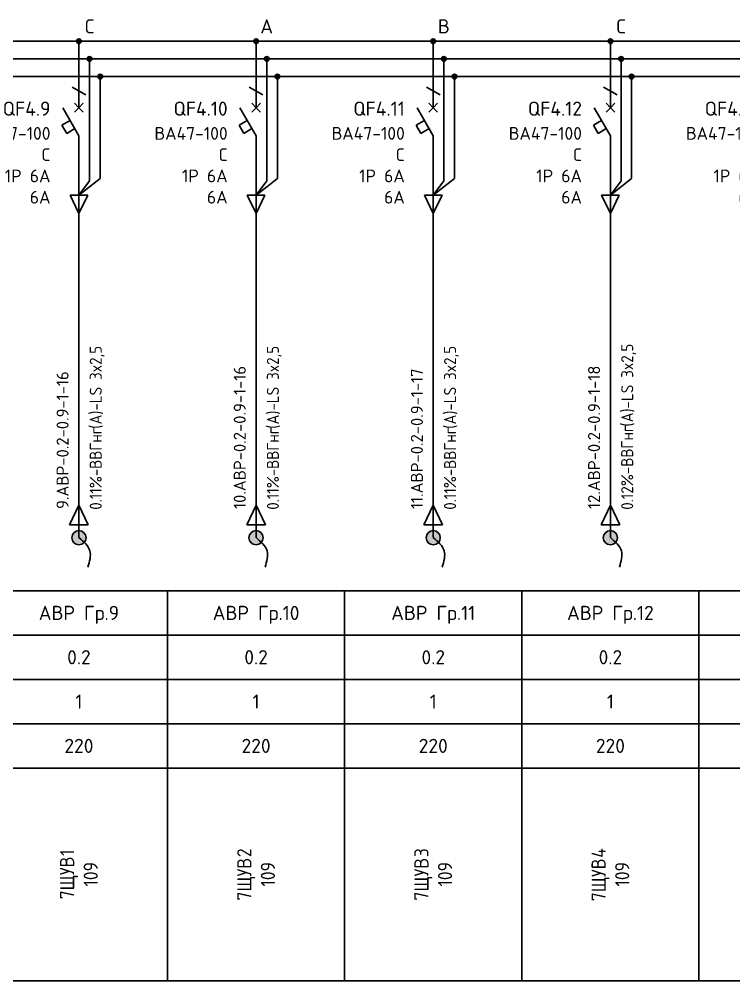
# Model space of a CAD drawing. Header units: millimetres. Extents: x -4379 to 694, y -18291 to 2656.
# Drawn here: x -1930.1 to -1829.2, y -2923.2 to -2787.7 of the extents above; entities that cross this region are included whole.
import ezdxf
from ezdxf.enums import TextEntityAlignment as Align

# ---------------------------------------------------------------- set-up
doc = ezdxf.new("R2010")
doc.units = ezdxf.units.MM
for name, color, linetype in [('Автомат защитный', 7, 'Continuous'), ('Принципиальная схема КТП -для ОДНОЛИНЕЙКИ', 7, 'Continuous'), ('ПРОВОДНИКИ', 7, 'Continuous'), ('Секция ППУ', 7, 'Continuous')]:
    doc.layers.add(name, color=color, linetype=linetype)
doc.layers.add('ЭС АВ', color=7, linetype='Continuous', lineweight=18)
doc.layers.add('ЭС рамка', color=7, linetype='Continuous', lineweight=18)
doc.styles.add('SLD_Style', font='isocpeur.ttf', dxfattribs={"width": 0.9})

# ---------------------------------------------------------------- blocks, each defined once
blk = doc.blocks.new('*U57')
h = blk.add_hatch(color=256)
h.dxf.hatch_style = 1
edge = h.paths.add_edge_path()
edge.add_ellipse((12.5, 132.5), major_axis=(0, 0.333), ratio=1, start_angle=0, end_angle=360)
h = blk.add_hatch(color=256)
h.dxf.hatch_style = 1
edge = h.paths.add_edge_path()
edge.add_ellipse((14, 130), major_axis=(0, 0.333), ratio=1, start_angle=0, end_angle=360)
h = blk.add_hatch(color=256)
h.dxf.hatch_style = 1
edge = h.paths.add_edge_path()
edge.add_ellipse((15.5, 127.5), major_axis=(0, 0.333), ratio=1, start_angle=0, end_angle=360)
at = {"lineweight": 30}
for p, q in [((14, 129.67), (14, 123.11)), ((15.5, 127.17), (15.5, 113.13)), ((14, 123.11), (14, 112.8)), ((0, 55), (25, 55)), ((0, 55), (0, 0)), ((25, 55), (25, 0)), ((0, 48.75), (25, 48.75)), ((0, 42.5), (25, 42.5)), ((0, 36.25), (25, 36.25))]:
    blk.add_line(p, q, dxfattribs=at)
at = {"layer": 'Автомат защитный', "lineweight": 30}
for p, q in [((12.5, 123.11), (12.5, 132.17)), ((11.54, 126.04), (13.46, 124.93)), ((12.5, 119.17), (10.22, 123.11)), ((10.1, 120.66), (11.26, 121.32)), ((10.77, 119.5), (10.1, 120.66)), ((11.92, 120.17), (10.77, 119.5)), ((12.5, 108.54), (12.5, 119.17))]:
    blk.add_line(p, q, dxfattribs=at)
blk.add_ellipse((12.5, 132.5), major_axis=(0, 0.333), ratio=1, start_param=-1.570796, end_param=4.712389, dxfattribs=at)
at = {"layer": 'Принципиальная схема КТП -для ОДНОЛИНЕЙКИ', "lineweight": 30}
for p, q in [((12.5, 108.54), (12.5, 99.73)), ((11.19, 64.32), (12.5, 67.06)), ((12.5, 67.06), (13.81, 64.32)), ((13.81, 64.32), (11.19, 64.32)), ((12.5, 64.32), (12.5, 62.5))]:
    blk.add_line(p, q, dxfattribs=at)
at = {"layer": 'ПРОВОДНИКИ', "lineweight": 30}
for p, q in [((12.5, 110.81), (15.5, 113.13)), ((12.5, 110.81), (14, 112.8)), ((13.75, 110.81), (11.25, 110.81)), ((11.25, 110.81), (12.5, 108.2)), ((12.5, 108.2), (13.75, 110.81)), ((11.19, 64.31), (12.5, 67.06)), ((12.5, 67.06), (13.81, 64.31)), ((13.81, 64.31), (11.19, 64.31))]:
    blk.add_line(p, q, dxfattribs=at)
at = {"layer": 'ПРОВОДНИКИ', "lineweight": 30, "ltscale": 100}
blk.add_line((12.5, 99.73), (12.5, 64.32), dxfattribs=at)
at = {"layer": 'ПРОВОДНИКИ', "color": 7, "linetype": 'Continuous', "lineweight": 30}
for centre in [(14, 130), (15.5, 127.5), (15.5, 127.5)]:
    blk.add_ellipse(centre, major_axis=(0, 0.333), ratio=1, start_param=-1.570796, end_param=4.712389, dxfattribs=at)
at = {"layer": 'ЭС АВ', "color": 7, "lineweight": 30}
for q in [(11.88, 123.74), (13.12, 123.74), (11.88, 122.49), (13.12, 122.49)]:
    blk.add_line((12.5, 123.11), q, dxfattribs=at)
at = {"layer": 'ЭС рамка', "color": 7, "linetype": 'Continuous', "lineweight": 30}
for p, q in [((0, 132.5), (12.17, 132.5)), ((12.83, 132.5), (25, 132.5))]:
    blk.add_line(p, q, dxfattribs=at)
at = {"layer": 'ЭС рамка', "color": 5, "linetype": 'Continuous', "lineweight": 30}
for p, q in [((0, 130), (13.67, 130)), ((14.33, 130), (25, 130))]:
    blk.add_line(p, q, dxfattribs=at)
at = {"layer": 'ЭС рамка', "color": 94, "linetype": 'Continuous', "lineweight": 30}
for p, q in [((0, 127.5), (15.17, 127.5)), ((15.83, 127.5), (25, 127.5))]:
    blk.add_line(p, q, dxfattribs=at)
at = {"layer": 'ЭС рамка', "lineweight": 30}
for p, q in [((25, 30), (0, 30)), ((25, 0), (0, 0))]:
    blk.add_line(p, q, dxfattribs=at)
at = {"style": 'SLD_Style'}
for tag, p in [('LABEL', (12.5, 51.88)), ('INSTALLEDPOWER', (12.5, 45.63)), ('CURRENT', (12.5, 39.37)), ('VOLTAGE', (12.5, 33.13))]:
    blk.add_attdef(tag, text='', height=2, dxfattribs=at).set_placement(p, align=Align.MIDDLE_CENTER)
blk.add_attdef('TEXT', text='', height=2, rotation=90, dxfattribs=at).set_placement((12.5, 15), align=Align.MIDDLE_CENTER)
at = {"layer": 'Автомат защитный', "style": 'SLD_Style'}
blk.add_attdef('PHASE', text='', height=2, dxfattribs=at).set_placement((14, 134.59), align=Align.MIDDLE_CENTER)
for tag, height, p in [('NUMBER', 2, (8.49, 122.99)), ('SWITCHTYPE', 1.8, (8.49, 119.5)), ('SWITCHRELEASE', 1.8, (8.49, 116.5)), ('SWITCHNOMINALCURRENT', 1.8, (8.49, 113.5)), ('SWITCHRELEASECURRENT', 1.8, (8.49, 110.5)), ('RCDTYPE', 1.8, (8.49, 107.5)), ('RCDSETPOINT', 1.8, (8.49, 104.5))]:
    blk.add_attdef(tag, text='', height=height, dxfattribs=at).set_placement(p, align=Align.MIDDLE_RIGHT)
blk.add_attdef('LINE_A', text='', height=1.7, rotation=90, dxfattribs=at).set_placement((10.19, 65.45), align=Align.MIDDLE_LEFT)
blk.add_attdef('LINE_B', text='', height=1.7, rotation=90, dxfattribs=at).set_placement((13.85, 65.45), align=Align.TOP_LEFT)
blk = doc.blocks.new('*U21')
at = {"linetype": 'ByBlock', "lineweight": 30}
h = blk.add_hatch(color=256, dxfattribs=at)
h.paths.add_polyline_path([(-0.4, 0.9, -0.414214), (0.92, 0.37), (0, -0.02)])
h.paths.add_polyline_path([(0.92, 0.37, -0.101228), (1, -0.02, -0.30039), (0.39, -0.94), (0, -0.02)])
h.paths.add_polyline_path([(-0.4, 0.9), (0.39, -0.94, -0.538), (-1, -0.02, -0.30039)])
blk.add_circle((0, -0.02), 1, dxfattribs=at)
blk.add_spline([(0, 0), (1.55, -1.88), (1.27, -4.16)], degree=3, dxfattribs=at)

msp = doc.modelspace()

# ---------------------------------------------------------------- block references
at = {"layer": 'Секция ППУ', "lineweight": 0}
ref = msp.add_blockref('*U57', (-1934.139, -2923.249, -0.006), dxfattribs=at)
ref.add_attrib('LABEL', 'АВР Гр.9', dxfattribs={"layer": '0', "height": 2, "style": 'SLD_Style'}).set_placement((-1921.639, -2871.374, -0.006), align=Align.MIDDLE_CENTER)
ref.add_attrib('INSTALLEDPOWER', '0.2', dxfattribs={"layer": '0', "height": 2, "style": 'SLD_Style'}).set_placement((-1921.639, -2877.624, -0.006), align=Align.MIDDLE_CENTER)
ref.add_attrib('CURRENT', '1', dxfattribs={"layer": '0', "height": 2, "style": 'SLD_Style'}).set_placement((-1921.639, -2883.874, -0.006), align=Align.MIDDLE_CENTER)
ref.add_attrib('VOLTAGE', '220', dxfattribs={"layer": '0', "height": 2, "style": 'SLD_Style'}).set_placement((-1921.639, -2890.124, -0.006), align=Align.MIDDLE_CENTER)
ref.add_attrib('LINE_A', ' 9.АВР-0.2-0.9-1-16', dxfattribs={"layer": 'Автомат защитный', "height": 1.7, "rotation": 90, "style": 'SLD_Style'}).set_placement((-1923.945, -2857.798, -0.006), align=Align.MIDDLE_LEFT)
ref.add_attrib('LINE_B_001', ' 0.11%%%-', (-1918.419, -2857.798, -0.006), dxfattribs={"layer": 'Автомат защитный', "height": 1.7, "rotation": 90, "style": 'SLD_Style', "width": 0.9})
ref.add_attrib('PHASE', 'C', dxfattribs={"layer": 'Автомат защитный', "height": 2, "style": 'SLD_Style'}).set_placement((-1920.139, -2788.658, -0.006), align=Align.MIDDLE_CENTER)
ref.add_attrib('NUMBER', 'QF4.9', dxfattribs={"layer": 'Автомат защитный', "height": 2, "style": 'SLD_Style'}).set_placement((-1925.65, -2800.262, -0.006), align=Align.MIDDLE_RIGHT)
ref.add_attrib('SWITCHTYPE', 'ВА47-100', dxfattribs={"layer": 'Автомат защитный', "height": 1.8, "style": 'SLD_Style'}).set_placement((-1925.65, -2803.749, -0.006), align=Align.MIDDLE_RIGHT)
ref.add_attrib('SWITCHRELEASE', 'C', dxfattribs={"layer": 'Автомат защитный', "height": 1.8, "style": 'SLD_Style'}).set_placement((-1925.65, -2806.749, -0.006), align=Align.MIDDLE_RIGHT)
ref.add_attrib('SWITCHNOMINALCURRENT', '1Р 6А', dxfattribs={"layer": 'Автомат защитный', "height": 1.8, "style": 'SLD_Style'}).set_placement((-1925.65, -2809.749, -0.006), align=Align.MIDDLE_RIGHT)
ref.add_attrib('SWITCHRELEASECURRENT', '6А', dxfattribs={"layer": 'Автомат защитный', "height": 1.8, "style": 'SLD_Style'}).set_placement((-1925.65, -2812.749, -0.006), align=Align.MIDDLE_RIGHT)
ref.add_attrib('TEXT_001', '7', (-1922.306, -2911.759, -0.006), dxfattribs={"layer": '0', "height": 2, "rotation": 90, "style": 'SLD_Style', "width": 0.9})
ref.add_attrib('LINE_B_002', 'ВВГнг', (-1918.419, -2851.066, -0.006), dxfattribs={"layer": 'Автомат защитный', "height": 1.7, "rotation": 90, "style": 'SLD_Style', "width": 0.9})
ref.add_attrib('LINE_B_003', '(', (-1918.419, -2845.405, -0.006), dxfattribs={"layer": 'Автомат защитный', "height": 1.7, "rotation": 90, "style": 'SLD_Style', "width": 0.9})
ref.add_attrib('LINE_B_004', 'А', (-1918.419, -2844.793, -0.006), dxfattribs={"layer": 'Автомат защитный', "height": 1.7, "rotation": 90, "style": 'SLD_Style', "width": 0.9})
ref.add_attrib('LINE_B_005', ')-LS 3x2,5', (-1918.419, -2843.416, -0.006), dxfattribs={"layer": 'Автомат защитный', "height": 1.7, "rotation": 90, "style": 'SLD_Style', "width": 0.9})
ref.add_attrib('TEXT_002', 'ЩУВ', (-1922.306, -2910.499, -0.006), dxfattribs={"layer": '0', "height": 2, "rotation": 90, "style": 'SLD_Style', "width": 0.9})
ref.add_attrib('TEXT_003', '1', (-1922.306, -2905.639, -0.006), dxfattribs={"layer": '0', "height": 2, "rotation": 90, "style": 'SLD_Style', "width": 0.9})
ref.add_attrib('TEXT_004', '109', (-1918.972, -2909.959, -0.006), dxfattribs={"layer": '0', "height": 2, "rotation": 90, "style": 'SLD_Style', "width": 0.9})
ref = msp.add_blockref('*U57', (-1909.139, -2923.249, -0.006), dxfattribs=at)
ref.add_attrib('LABEL', 'АВР Гр.10', dxfattribs={"layer": '0', "height": 2, "style": 'SLD_Style'}).set_placement((-1896.639, -2871.374, -0.006), align=Align.MIDDLE_CENTER)
ref.add_attrib('INSTALLEDPOWER', '0.2', dxfattribs={"layer": '0', "height": 2, "style": 'SLD_Style'}).set_placement((-1896.639, -2877.624, -0.006), align=Align.MIDDLE_CENTER)
ref.add_attrib('CURRENT', '1', dxfattribs={"layer": '0', "height": 2, "style": 'SLD_Style'}).set_placement((-1896.639, -2883.874, -0.006), align=Align.MIDDLE_CENTER)
ref.add_attrib('VOLTAGE', '220', dxfattribs={"layer": '0', "height": 2, "style": 'SLD_Style'}).set_placement((-1896.639, -2890.124, -0.006), align=Align.MIDDLE_CENTER)
ref.add_attrib('LINE_A', ' 10.АВР-0.2-0.9-1-16', dxfattribs={"layer": 'Автомат защитный', "height": 1.7, "rotation": 90, "style": 'SLD_Style'}).set_placement((-1898.945, -2857.798, -0.006), align=Align.MIDDLE_LEFT)
ref.add_attrib('LINE_B_001', ' 0.11%%%-', (-1893.419, -2857.798, -0.006), dxfattribs={"layer": 'Автомат защитный', "height": 1.7, "rotation": 90, "style": 'SLD_Style', "width": 0.9})
ref.add_attrib('PHASE', 'A', dxfattribs={"layer": 'Автомат защитный', "height": 2, "style": 'SLD_Style'}).set_placement((-1895.139, -2788.658, -0.006), align=Align.MIDDLE_CENTER)
ref.add_attrib('NUMBER', 'QF4.10', dxfattribs={"layer": 'Автомат защитный', "height": 2, "style": 'SLD_Style'}).set_placement((-1900.65, -2800.262, -0.006), align=Align.MIDDLE_RIGHT)
ref.add_attrib('SWITCHTYPE', 'ВА47-100', dxfattribs={"layer": 'Автомат защитный', "height": 1.8, "style": 'SLD_Style'}).set_placement((-1900.65, -2803.749, -0.006), align=Align.MIDDLE_RIGHT)
ref.add_attrib('SWITCHRELEASE', 'C', dxfattribs={"layer": 'Автомат защитный', "height": 1.8, "style": 'SLD_Style'}).set_placement((-1900.65, -2806.749, -0.006), align=Align.MIDDLE_RIGHT)
ref.add_attrib('SWITCHNOMINALCURRENT', '1Р 6А', dxfattribs={"layer": 'Автомат защитный', "height": 1.8, "style": 'SLD_Style'}).set_placement((-1900.65, -2809.749, -0.006), align=Align.MIDDLE_RIGHT)
ref.add_attrib('SWITCHRELEASECURRENT', '6А', dxfattribs={"layer": 'Автомат защитный', "height": 1.8, "style": 'SLD_Style'}).set_placement((-1900.65, -2812.749, -0.006), align=Align.MIDDLE_RIGHT)
ref.add_attrib('TEXT_001', '7', (-1897.306, -2911.939, -0.006), dxfattribs={"layer": '0', "height": 2, "rotation": 90, "style": 'SLD_Style', "width": 0.9})
ref.add_attrib('LINE_B_002', 'ВВГнг', (-1893.419, -2851.066, -0.006), dxfattribs={"layer": 'Автомат защитный', "height": 1.7, "rotation": 90, "style": 'SLD_Style', "width": 0.9})
ref.add_attrib('LINE_B_003', '(', (-1893.419, -2845.405, -0.006), dxfattribs={"layer": 'Автомат защитный', "height": 1.7, "rotation": 90, "style": 'SLD_Style', "width": 0.9})
ref.add_attrib('LINE_B_004', 'А', (-1893.419, -2844.793, -0.006), dxfattribs={"layer": 'Автомат защитный', "height": 1.7, "rotation": 90, "style": 'SLD_Style', "width": 0.9})
ref.add_attrib('LINE_B_005', ')-LS 3x2,5', (-1893.419, -2843.416, -0.006), dxfattribs={"layer": 'Автомат защитный', "height": 1.7, "rotation": 90, "style": 'SLD_Style', "width": 0.9})
ref.add_attrib('TEXT_002', 'ЩУВ', (-1897.306, -2910.679, -0.006), dxfattribs={"layer": '0', "height": 2, "rotation": 90, "style": 'SLD_Style', "width": 0.9})
ref.add_attrib('TEXT_003', '2', (-1897.306, -2905.819, -0.006), dxfattribs={"layer": '0', "height": 2, "rotation": 90, "style": 'SLD_Style', "width": 0.9})
ref.add_attrib('TEXT_004', '109', (-1893.972, -2909.959, -0.006), dxfattribs={"layer": '0', "height": 2, "rotation": 90, "style": 'SLD_Style', "width": 0.9})
ref = msp.add_blockref('*U57', (-1884.139, -2923.249, -0.006), dxfattribs=at)
ref.add_attrib('LABEL', 'АВР Гр.11', dxfattribs={"layer": '0', "height": 2, "style": 'SLD_Style'}).set_placement((-1871.639, -2871.374, -0.006), align=Align.MIDDLE_CENTER)
ref.add_attrib('INSTALLEDPOWER', '0.2', dxfattribs={"layer": '0', "height": 2, "style": 'SLD_Style'}).set_placement((-1871.639, -2877.624, -0.006), align=Align.MIDDLE_CENTER)
ref.add_attrib('CURRENT', '1', dxfattribs={"layer": '0', "height": 2, "style": 'SLD_Style'}).set_placement((-1871.639, -2883.874, -0.006), align=Align.MIDDLE_CENTER)
ref.add_attrib('VOLTAGE', '220', dxfattribs={"layer": '0', "height": 2, "style": 'SLD_Style'}).set_placement((-1871.639, -2890.124, -0.006), align=Align.MIDDLE_CENTER)
ref.add_attrib('LINE_A', ' 11.АВР-0.2-0.9-1-17', dxfattribs={"layer": 'Автомат защитный', "height": 1.7, "rotation": 90, "style": 'SLD_Style'}).set_placement((-1873.945, -2857.798, -0.006), align=Align.MIDDLE_LEFT)
ref.add_attrib('LINE_B_001', ' 0.11%%%-', (-1868.419, -2857.798, -0.006), dxfattribs={"layer": 'Автомат защитный', "height": 1.7, "rotation": 90, "style": 'SLD_Style', "width": 0.9})
ref.add_attrib('PHASE', 'B', dxfattribs={"layer": 'Автомат защитный', "height": 2, "style": 'SLD_Style'}).set_placement((-1870.139, -2788.658, -0.006), align=Align.MIDDLE_CENTER)
ref.add_attrib('NUMBER', 'QF4.11', dxfattribs={"layer": 'Автомат защитный', "height": 2, "style": 'SLD_Style'}).set_placement((-1875.65, -2800.262, -0.006), align=Align.MIDDLE_RIGHT)
ref.add_attrib('SWITCHTYPE', 'ВА47-100', dxfattribs={"layer": 'Автомат защитный', "height": 1.8, "style": 'SLD_Style'}).set_placement((-1875.65, -2803.749, -0.006), align=Align.MIDDLE_RIGHT)
ref.add_attrib('SWITCHRELEASE', 'C', dxfattribs={"layer": 'Автомат защитный', "height": 1.8, "style": 'SLD_Style'}).set_placement((-1875.65, -2806.749, -0.006), align=Align.MIDDLE_RIGHT)
ref.add_attrib('SWITCHNOMINALCURRENT', '1Р 6А', dxfattribs={"layer": 'Автомат защитный', "height": 1.8, "style": 'SLD_Style'}).set_placement((-1875.65, -2809.749, -0.006), align=Align.MIDDLE_RIGHT)
ref.add_attrib('SWITCHRELEASECURRENT', '6А', dxfattribs={"layer": 'Автомат защитный', "height": 1.8, "style": 'SLD_Style'}).set_placement((-1875.65, -2812.749, -0.006), align=Align.MIDDLE_RIGHT)
ref.add_attrib('TEXT_001', '7', (-1872.306, -2911.939, -0.006), dxfattribs={"layer": '0', "height": 2, "rotation": 90, "style": 'SLD_Style', "width": 0.9})
ref.add_attrib('LINE_B_002', 'ВВГнг', (-1868.419, -2851.066, -0.006), dxfattribs={"layer": 'Автомат защитный', "height": 1.7, "rotation": 90, "style": 'SLD_Style', "width": 0.9})
ref.add_attrib('LINE_B_003', '(', (-1868.419, -2845.405, -0.006), dxfattribs={"layer": 'Автомат защитный', "height": 1.7, "rotation": 90, "style": 'SLD_Style', "width": 0.9})
ref.add_attrib('LINE_B_004', 'А', (-1868.419, -2844.793, -0.006), dxfattribs={"layer": 'Автомат защитный', "height": 1.7, "rotation": 90, "style": 'SLD_Style', "width": 0.9})
ref.add_attrib('LINE_B_005', ')-LS 3x2,5', (-1868.419, -2843.416, -0.006), dxfattribs={"layer": 'Автомат защитный', "height": 1.7, "rotation": 90, "style": 'SLD_Style', "width": 0.9})
ref.add_attrib('TEXT_002', 'ЩУВ', (-1872.306, -2910.679, -0.006), dxfattribs={"layer": '0', "height": 2, "rotation": 90, "style": 'SLD_Style', "width": 0.9})
ref.add_attrib('TEXT_003', '3', (-1872.306, -2905.819, -0.006), dxfattribs={"layer": '0', "height": 2, "rotation": 90, "style": 'SLD_Style', "width": 0.9})
ref.add_attrib('TEXT_004', '109', (-1868.972, -2909.959, -0.006), dxfattribs={"layer": '0', "height": 2, "rotation": 90, "style": 'SLD_Style', "width": 0.9})
ref = msp.add_blockref('*U57', (-1859.139, -2923.249, -0.006), dxfattribs=at)
ref.add_attrib('LABEL', 'АВР Гр.12', dxfattribs={"layer": '0', "height": 2, "style": 'SLD_Style'}).set_placement((-1846.639, -2871.374, -0.006), align=Align.MIDDLE_CENTER)
ref.add_attrib('INSTALLEDPOWER', '0.2', dxfattribs={"layer": '0', "height": 2, "style": 'SLD_Style'}).set_placement((-1846.639, -2877.624, -0.006), align=Align.MIDDLE_CENTER)
ref.add_attrib('CURRENT', '1', dxfattribs={"layer": '0', "height": 2, "style": 'SLD_Style'}).set_placement((-1846.639, -2883.874, -0.006), align=Align.MIDDLE_CENTER)
ref.add_attrib('VOLTAGE', '220', dxfattribs={"layer": '0', "height": 2, "style": 'SLD_Style'}).set_placement((-1846.639, -2890.124, -0.006), align=Align.MIDDLE_CENTER)
ref.add_attrib('LINE_A', ' 12.АВР-0.2-0.9-1-18', dxfattribs={"layer": 'Автомат защитный', "height": 1.7, "rotation": 90, "style": 'SLD_Style'}).set_placement((-1848.945, -2857.798, -0.006), align=Align.MIDDLE_LEFT)
ref.add_attrib('LINE_B_001', ' 0.12%%%-', (-1843.419, -2857.798, -0.006), dxfattribs={"layer": 'Автомат защитный', "height": 1.7, "rotation": 90, "style": 'SLD_Style', "width": 0.9})
ref.add_attrib('PHASE', 'C', dxfattribs={"layer": 'Автомат защитный', "height": 2, "style": 'SLD_Style'}).set_placement((-1845.139, -2788.658, -0.006), align=Align.MIDDLE_CENTER)
ref.add_attrib('NUMBER', 'QF4.12', dxfattribs={"layer": 'Автомат защитный', "height": 2, "style": 'SLD_Style'}).set_placement((-1850.65, -2800.262, -0.006), align=Align.MIDDLE_RIGHT)
ref.add_attrib('SWITCHTYPE', 'ВА47-100', dxfattribs={"layer": 'Автомат защитный', "height": 1.8, "style": 'SLD_Style'}).set_placement((-1850.65, -2803.749, -0.006), align=Align.MIDDLE_RIGHT)
ref.add_attrib('SWITCHRELEASE', 'C', dxfattribs={"layer": 'Автомат защитный', "height": 1.8, "style": 'SLD_Style'}).set_placement((-1850.65, -2806.749, -0.006), align=Align.MIDDLE_RIGHT)
ref.add_attrib('SWITCHNOMINALCURRENT', '1Р 6А', dxfattribs={"layer": 'Автомат защитный', "height": 1.8, "style": 'SLD_Style'}).set_placement((-1850.65, -2809.749, -0.006), align=Align.MIDDLE_RIGHT)
ref.add_attrib('SWITCHRELEASECURRENT', '6А', dxfattribs={"layer": 'Автомат защитный', "height": 1.8, "style": 'SLD_Style'}).set_placement((-1850.65, -2812.749, -0.006), align=Align.MIDDLE_RIGHT)
ref.add_attrib('TEXT_001', '7', (-1847.306, -2912.029, -0.006), dxfattribs={"layer": '0', "height": 2, "rotation": 90, "style": 'SLD_Style', "width": 0.9})
ref.add_attrib('LINE_B_002', 'ВВГнг', (-1843.419, -2850.76, -0.006), dxfattribs={"layer": 'Автомат защитный', "height": 1.7, "rotation": 90, "style": 'SLD_Style', "width": 0.9})
ref.add_attrib('LINE_B_003', '(', (-1843.419, -2845.099, -0.006), dxfattribs={"layer": 'Автомат защитный', "height": 1.7, "rotation": 90, "style": 'SLD_Style', "width": 0.9})
ref.add_attrib('LINE_B_004', 'А', (-1843.419, -2844.487, -0.006), dxfattribs={"layer": 'Автомат защитный', "height": 1.7, "rotation": 90, "style": 'SLD_Style', "width": 0.9})
ref.add_attrib('LINE_B_005', ')-LS 3x2,5', (-1843.419, -2843.11, -0.006), dxfattribs={"layer": 'Автомат защитный', "height": 1.7, "rotation": 90, "style": 'SLD_Style', "width": 0.9})
ref.add_attrib('TEXT_002', 'ЩУВ', (-1847.306, -2910.769, -0.006), dxfattribs={"layer": '0', "height": 2, "rotation": 90, "style": 'SLD_Style', "width": 0.9})
ref.add_attrib('TEXT_003', '4', (-1847.306, -2905.909, -0.006), dxfattribs={"layer": '0', "height": 2, "rotation": 90, "style": 'SLD_Style', "width": 0.9})
ref.add_attrib('TEXT_004', '109', (-1843.972, -2909.959, -0.006), dxfattribs={"layer": '0', "height": 2, "rotation": 90, "style": 'SLD_Style', "width": 0.9})
ref = msp.add_blockref('*U57', (-1834.139, -2923.249, -0.006), dxfattribs=at)
ref.add_attrib('LABEL', 'АВР Гр.13', dxfattribs={"layer": '0', "height": 2, "style": 'SLD_Style'}).set_placement((-1821.639, -2871.374, -0.006), align=Align.MIDDLE_CENTER)
ref.add_attrib('INSTALLEDPOWER', '0.2', dxfattribs={"layer": '0', "height": 2, "style": 'SLD_Style'}).set_placement((-1821.639, -2877.624, -0.006), align=Align.MIDDLE_CENTER)
ref.add_attrib('CURRENT', '1', dxfattribs={"layer": '0', "height": 2, "style": 'SLD_Style'}).set_placement((-1821.639, -2883.874, -0.006), align=Align.MIDDLE_CENTER)
ref.add_attrib('VOLTAGE', '220', dxfattribs={"layer": '0', "height": 2, "style": 'SLD_Style'}).set_placement((-1821.639, -2890.124, -0.006), align=Align.MIDDLE_CENTER)
ref.add_attrib('LINE_A', ' 13.АВР-0.2-0.9-1-19', dxfattribs={"layer": 'Автомат защитный', "height": 1.7, "rotation": 90, "style": 'SLD_Style'}).set_placement((-1823.945, -2857.798, -0.006), align=Align.MIDDLE_LEFT)
ref.add_attrib('LINE_B_001', ' 0.13%%%-', (-1818.419, -2857.798, -0.006), dxfattribs={"layer": 'Автомат защитный', "height": 1.7, "rotation": 90, "style": 'SLD_Style', "width": 0.9})
ref.add_attrib('PHASE', 'A', dxfattribs={"layer": 'Автомат защитный', "height": 2, "style": 'SLD_Style'}).set_placement((-1820.139, -2788.658, -0.006), align=Align.MIDDLE_CENTER)
ref.add_attrib('NUMBER', 'QF4.13', dxfattribs={"layer": 'Автомат защитный', "height": 2, "style": 'SLD_Style'}).set_placement((-1825.65, -2800.262, -0.006), align=Align.MIDDLE_RIGHT)
ref.add_attrib('SWITCHTYPE', 'ВА47-100', dxfattribs={"layer": 'Автомат защитный', "height": 1.8, "style": 'SLD_Style'}).set_placement((-1825.65, -2803.749, -0.006), align=Align.MIDDLE_RIGHT)
ref.add_attrib('SWITCHRELEASE', 'C', dxfattribs={"layer": 'Автомат защитный', "height": 1.8, "style": 'SLD_Style'}).set_placement((-1825.65, -2806.749, -0.006), align=Align.MIDDLE_RIGHT)
ref.add_attrib('SWITCHNOMINALCURRENT', '1Р 6А', dxfattribs={"layer": 'Автомат защитный', "height": 1.8, "style": 'SLD_Style'}).set_placement((-1825.65, -2809.749, -0.006), align=Align.MIDDLE_RIGHT)
ref.add_attrib('SWITCHRELEASECURRENT', '6А', dxfattribs={"layer": 'Автомат защитный', "height": 1.8, "style": 'SLD_Style'}).set_placement((-1825.65, -2812.749, -0.006), align=Align.MIDDLE_RIGHT)
ref.add_attrib('TEXT_001', '7', (-1822.306, -2911.939, -0.006), dxfattribs={"layer": '0', "height": 2, "rotation": 90, "style": 'SLD_Style', "width": 0.9})
ref.add_attrib('LINE_B_002', 'ВВГнг', (-1818.419, -2850.76, -0.006), dxfattribs={"layer": 'Автомат защитный', "height": 1.7, "rotation": 90, "style": 'SLD_Style', "width": 0.9})
ref.add_attrib('LINE_B_003', '(', (-1818.419, -2845.099, -0.006), dxfattribs={"layer": 'Автомат защитный', "height": 1.7, "rotation": 90, "style": 'SLD_Style', "width": 0.9})
ref.add_attrib('LINE_B_004', 'А', (-1818.419, -2844.487, -0.006), dxfattribs={"layer": 'Автомат защитный', "height": 1.7, "rotation": 90, "style": 'SLD_Style', "width": 0.9})
ref.add_attrib('LINE_B_005', ')-LS 3x2,5', (-1818.419, -2843.11, -0.006), dxfattribs={"layer": 'Автомат защитный', "height": 1.7, "rotation": 90, "style": 'SLD_Style', "width": 0.9})
ref.add_attrib('TEXT_002', 'ЩУВ', (-1822.306, -2910.679, -0.006), dxfattribs={"layer": '0', "height": 2, "rotation": 90, "style": 'SLD_Style', "width": 0.9})
ref.add_attrib('TEXT_003', '5', (-1822.306, -2905.819, -0.006), dxfattribs={"layer": '0', "height": 2, "rotation": 90, "style": 'SLD_Style', "width": 0.9})
ref.add_attrib('TEXT_004', '109', (-1818.972, -2909.959, -0.006), dxfattribs={"layer": '0', "height": 2, "rotation": 90, "style": 'SLD_Style', "width": 0.9})
for p in [(-1921.639, -2860.749, -0.006), (-1896.639, -2860.749, -0.006), (-1871.639, -2860.749, -0.006), (-1846.639, -2860.749, -0.006)]:
    msp.add_blockref('*U21', p, dxfattribs=at)

doc.saveas('drawing.dxf')
